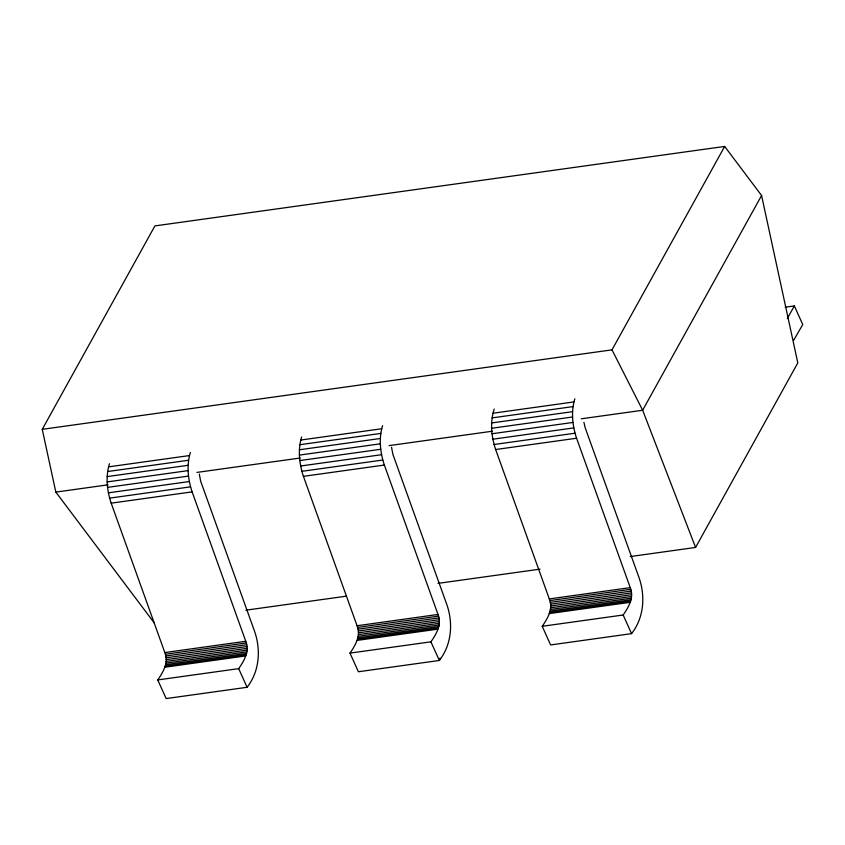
<?xml version="1.0" encoding="UTF-8"?>
<svg xmlns="http://www.w3.org/2000/svg" width="845" height="845" viewBox="0 0 845 845"><rect width="100%" height="100%" fill="white"/><g stroke="black" fill="none" stroke-linecap="round" stroke-linejoin="round"><path stroke-width="1.27" d="M199.314 474.098L200.656 481.175L254.303 630.571C261.084 649.287 259.679 671.183 247.099 687.281L166.159 698.572L157.74 679.929C163.212 672.124 168.915 662.269 164.828 652.562L111.181 503.166C106.977 490.586 105.488 476.569 109.438 463.736M157.74 679.929L238.681 668.638C244.152 660.832 249.856 650.977 245.768 641.27L192.121 491.874C187.917 479.295 186.428 465.278 190.379 452.445M391.552 447.28L392.883 454.356L446.54 603.763C453.321 622.469 451.917 644.365 439.337 660.463L358.396 671.754L349.978 653.111C355.449 645.305 361.153 635.451 357.065 625.744L303.418 476.348C299.214 463.768 297.715 449.751 301.665 436.928M349.978 653.111L430.918 641.82C436.39 634.014 442.093 624.159 438.006 614.452L384.359 465.056C380.155 452.476 378.655 438.46 382.605 425.637M583.916 422.278L585.12 427.549L638.778 576.945C645.559 595.662 644.154 617.558 631.564 633.644L550.623 644.936L542.215 626.293C547.687 618.487 553.39 608.632 549.303 598.925L495.645 449.529C491.325 436.622 489.889 422.173 494.219 409.064M542.215 626.293L623.156 615.002C628.627 607.196 634.331 597.341 630.243 587.634L576.586 438.238C572.382 425.669 570.893 411.652 574.843 398.819M440.076 658.012L439.337 660.463L430.918 641.82M154.276 622.955L55.833 492.107L42.25 429.334L154.91 225.911L724.672 146.428L761.577 195.501L797.807 362.885L695.593 547.444L630.212 556.57M42.25 429.334L612.002 349.851L724.672 146.428M761.577 195.501L642.654 410.247L695.593 547.444M787.297 318.618L794.332 305.922L802.75 324.554L793.793 340.091M785.195 307.189L794.332 305.922M108.498 466.862L189.438 455.571M300.736 440.044L381.676 428.753M492.973 413.226L573.913 401.935M107.642 471.531L188.583 460.24M299.88 444.713L380.82 433.422M492.107 417.895L573.047 406.603M107.199 476.591L188.139 465.299M299.436 449.772L380.377 438.481M491.663 422.954L572.604 411.663M107.178 481.914L188.118 470.623M299.415 455.096L380.356 443.805M491.642 428.278L572.583 416.997M55.833 492.107L108.107 484.808M196.98 472.408L300.228 458.011M389.101 445.611L492.35 431.214M581.223 418.814L642.654 410.247L612.002 349.851M107.579 487.375L188.519 476.084M299.817 460.557L380.757 449.265M492.043 433.738L572.995 422.447M108.392 492.825L189.333 481.534M300.63 466.007L381.57 454.716M492.867 439.199L573.808 427.908M109.607 498.138L190.547 486.847M301.845 471.32L382.785 460.029M494.071 444.502L575.012 433.21M111.181 503.166L192.121 491.874M303.418 476.348L384.359 465.056M495.645 449.529L576.586 438.238M245.8 610.196L346.482 596.147M438.006 583.377L539.997 569.15M164.828 652.562L245.768 641.27M357.065 625.744L438.006 614.452M549.303 598.925L630.243 587.634M165.356 654.241L246.296 642.95M357.593 627.423L438.534 616.132M549.82 600.605L630.761 589.314M165.757 656.005L246.698 644.714M357.995 629.198L438.935 617.906M550.232 602.379L631.173 591.088M166.032 657.822L246.972 646.531M358.269 631.014L439.21 619.723M550.496 604.196L631.437 592.905M166.169 659.649L247.11 648.358M358.396 632.831L439.337 621.54M550.634 606.013L631.574 594.722M166.159 661.424L247.099 650.132M358.396 634.606L439.337 623.314M550.623 607.787L631.564 596.496M166.011 663.114L246.951 651.822M358.248 636.296L439.189 625.004M550.475 609.477L631.416 598.186M165.726 664.666L246.666 653.375M357.963 637.848L438.904 626.557M550.19 611.03L631.13 599.739M165.314 666.05L246.254 654.759M357.541 639.232L438.481 627.941M549.778 612.414L630.719 601.122M164.775 667.233L245.715 655.942M357.012 640.415L437.953 629.124M549.239 613.597L630.18 602.305M623.156 615.002L631.564 633.644M238.681 668.638L247.099 687.281"/></g></svg>
